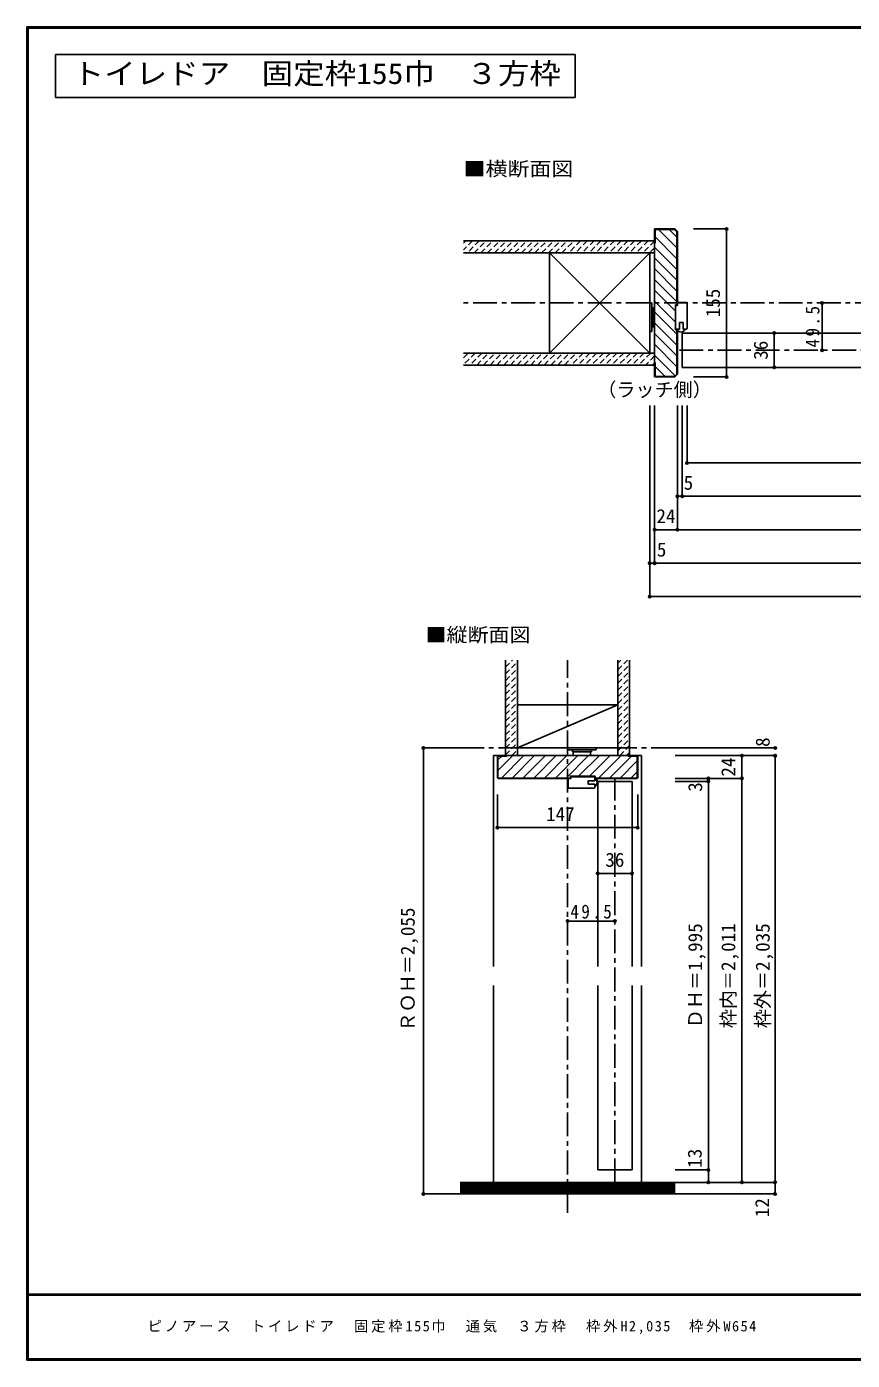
# Model space of a CAD drawing. Units: millimetres at full size, sheet at 1:5. Extents: x -973 to 977, y -718 to 696.
# Drawn here: x -973 to -109, y -701 to 696 of the extents above; entities that cross this region are included whole.
import ezdxf
from ezdxf.enums import TextEntityAlignment as Align

# ---------------------------------------------------------------- set-up
doc = ezdxf.new("R2010")
doc.units = ezdxf.units.MM
doc.header["$LTSCALE"] = 5
doc.header["$PDMODE"] = 32
doc.header["$PDSIZE"] = 2.5
doc.linetypes.add('CHAIN1', pattern=[8, 5, -1, 1, -1])
doc.linetypes.add('DASHED1', pattern=[1.8, 1.2, -0.6])
for name, color, linetype in [('0-0_補助線', 7, 'Continuous'), ('0-1_通り芯', 4, 'CHAIN1'), ('0-3_仕上げ', 2, 'Continuous'), ('0-4_枠', 3, 'Continuous'), ('0-6_扉', 6, 'Continuous'), ('0-7_金物', 7, 'Continuous'), ('0-8_戸当り', 3, 'Continuous'), ('0-A_文字', 3, 'Continuous'), ('0-B_寸法', 7, 'Continuous'), ('0-C_ハッチ', 4, 'DASHED1'), ('F-1_枠', 6, 'Continuous'), ('F-A_文字', 7, 'Continuous')]:
    doc.layers.add(name, color=color, linetype=linetype)
doc.styles.add('ＭＳ ゴシック', font='')
doc.styles.get('ＭＳ ゴシック').set_extended_font_data('MS Gothic')

# ---------------------------------------------------------------- blocks, each defined once
blk = doc.blocks.new('04')
at = {"layer": '0-0_補助線'}
for p, q in [((-6.847, 15.914), (-6.847, -10.086)), ((-5.847, 16.914), (3.153, 16.914)), ((4.953, -11.086), (4.953, 13.914)), ((-5.847, -11.086), (-2.747, -11.086)), ((-2.747, -4.086), (-2.747, -11.086)), ((4.953, -11.086), (0.653, -11.086))]:
    blk.add_line(p, q, dxfattribs=at)
for points in [[(4.953, 13.914), (3.153, 13.914), (3.153, 16.914)], [(-2.747, -4.086), (0.653, -4.086), (0.653, -11.086)]]:
    blk.add_lwpolyline(points, dxfattribs=at)
for centre, radius, start, end in [((-5.847, 15.914), 1, 90, 180), ((-5.847, -10.086), 1, 180, 270), ((-0.812, -9.605), 4.487, 199.27145, 340.72856), ((-0.812, -9.605), 3.887, 202.39487, 337.60513)]:
    blk.add_arc(centre, radius, start, end, dxfattribs=at)

msp = doc.modelspace()

# ---------------------------------------------------------------- linework, layer by layer
at = {"layer": '0-0_補助線'}
for p, q in [((-320.823, 406.5), (-318.823, 406.5)), ((-320.823, 406.5), (-320.823, 376.5)), ((-318.823, 406.5), (-318.823, 376.5)), ((-318.823, 401.5), (-316.823, 401.5)), ((-316.823, 401.5), (-316.823, 381.5)), ((-316.823, 400.5), (-315.847, 400.5)), ((-318.823, 381.5), (-316.823, 381.5)), ((-316.823, 382.5), (-315.847, 382.5)), ((-320.823, 376.5), (-318.823, 376.5))]:
    msp.add_line(p, q, dxfattribs=at)
at = {"layer": '0-0_補助線', "color": 3}
msp.add_line((-377.91, -91.5), (-377.91, -89.233), dxfattribs=at)
msp.add_lwpolyline([(-377.91, -89.233), (-403.91, -89.233), (-403.91, -91.5)], dxfattribs=at)
at = {"layer": '0-1_通り芯'}
for p, q in [((519.153, 406.5), (-515.847, 406.5)), ((295.153, 357), (-291.847, 357)), ((-406.905, -546.245), (-406.905, 32.5)), ((-519.405, -59.5), (-292.048, -59.5)), ((-357.405, -514.5), (-357.405, -91.5)), ((-519.405, -526.5), (-294.405, -526.5))]:
    msp.add_line(p, q, dxfattribs=at)
at = {"layer": '0-3_仕上げ'}
for p, q in [((-315.847, 471.5), (-515.847, 471.5)), ((-315.847, 459), (-515.847, 459)), ((-315.847, 354), (-515.847, 354)), ((-315.847, 341.5), (-515.847, 341.5)), ((-471.905, -67.5), (-471.905, 32.5)), ((-459.405, -67.5), (-459.405, 32.5)), ((-354.405, -67.5), (-354.405, 32.5)), ((-341.905, -67.5), (-341.905, 32.5)), ((-294.405, -514.5), (-519.405, -514.5)), ((-294.405, -526.5), (-519.405, -526.5))]:
    msp.add_line(p, q, dxfattribs=at)
at = {"layer": '0-3_仕上げ', "color": 7}
for p, q in [((-425.823, 354), (-320.823, 459)), ((-320.823, 354), (-425.823, 459)), ((-459.405, -59.5), (-354.405, -14.5)), ((-294.405, -516), (-519.405, -516)), ((-294.405, -517.5), (-519.405, -517.5)), ((-294.405, -519), (-519.405, -519)), ((-294.405, -520.5), (-519.405, -520.5)), ((-294.405, -522), (-519.405, -522)), ((-294.405, -523.5), (-519.405, -523.5)), ((-294.405, -525), (-519.405, -525))]:
    msp.add_line(p, q, dxfattribs=at)
at = {"layer": '0-3_仕上げ', "color": 3}
for p, q in [((-425.823, 459), (-425.823, 354)), ((-320.823, 459), (-320.823, 354)), ((-459.405, -14.5), (-354.405, -14.5)), ((-459.405, -59.5), (-354.405, -59.5))]:
    msp.add_line(p, q, dxfattribs=at)
at = {"layer": '0-4_枠'}
for p, q in [((-315.847, 484), (-315.847, 329)), ((-294.675, 484), (-315.847, 484)), ((-315.347, 469), (-315.347, 483.5)), ((-294.883, 483.5), (-315.347, 483.5)), ((-294.675, 484), (-291.847, 481.172)), ((-291.847, 481.172), (-291.847, 404.5)), ((-315.347, 469), (-315.847, 469)), ((-292.347, 332.036), (-292.347, 378.5)), ((-291.847, 331.828), (-291.847, 378.5)), ((-315.347, 344), (-315.847, 344)), ((-315.347, 344), (-315.347, 329.5)), ((-294.675, 329), (-315.847, 329)), ((-294.882, 329.5), (-315.347, 329.5)), ((-294.882, 329.5), (-292.347, 332.036)), ((-294.675, 329), (-291.847, 331.828)), ((-480.405, -67.5), (-333.405, -67.5)), ((-480.405, -67.5), (-333.405, -67.5)), ((-479.905, -90.586), (-479.905, -68)), ((-470.405, -68), (-479.905, -68)), ((-470.405, -67.5), (-470.405, -68)), ((-343.405, -68), (-343.405, -67.5)), ((-343.405, -68), (-333.905, -68)), ((-333.905, -90.586), (-333.905, -68)), ((-479.491, -91), (-479.905, -90.586)), ((-479.698, -91.5), (-403.91, -91.5)), ((-479.491, -91), (-403.91, -91)), ((-334.319, -91), (-377.91, -91)), ((-334.112, -91.5), (-377.91, -91.5)), ((-334.319, -91), (-333.905, -90.586))]:
    msp.add_line(p, q, dxfattribs=at)
at = {"layer": '0-4_枠', "color": 4}
for p, q in [((-480.405, -67.5), (-484.405, -67.5)), ((-484.405, -288.25), (-484.405, -67.5)), ((-480.405, -67.5), (-484.405, -67.5)), ((-333.405, -67.5), (-329.405, -67.5)), ((-333.405, -67.5), (-329.405, -67.5)), ((-329.405, -288.25), (-329.405, -67.5)), ((-484.405, -514.5), (-484.405, -308.25)), ((-329.405, -514.5), (-329.405, -308.25))]:
    msp.add_line(p, q, dxfattribs=at)
at = {"layer": '0-4_枠'}
for points in [[(-294.883, 483.5), (-292.347, 480.964), (-292.347, 404.5)], [(-291.847, 378.5), (-293.847, 378.5), (-293.847, 404.5), (-291.847, 404.5)], [(-479.698, -91.5), (-480.405, -90.793), (-480.405, -67.5)], [(-334.112, -91.5), (-333.405, -90.793), (-333.405, -67.5)]]:
    msp.add_lwpolyline(points, dxfattribs=at)
at = {"layer": '0-6_扉'}
for p, q in [((-286.847, 339), (-286.847, 375)), ((-286.847, 375), (-6.847, 375)), ((-286.847, 339), (-6.847, 339)), ((-375.405, -94.5), (-339.405, -94.5)), ((-375.405, -94.5), (-375.405, -288.25)), ((-339.405, -94.5), (-339.405, -288.25)), ((-375.405, -308.25), (-375.405, -501.5)), ((-339.405, -308.25), (-339.405, -501.5)), ((-339.405, -501.5), (-375.405, -501.5))]:
    msp.add_line(p, q, dxfattribs=at)
at = {"layer": '0-7_金物'}
for p, q in [((-406.905, -59.5), (-406.905, -61.5)), ((-376.905, -59.5), (-406.905, -59.5)), ((-376.905, -61.5), (-406.905, -61.5)), ((-401.905, -61.5), (-401.905, -63.5)), ((-381.905, -63.5), (-401.905, -63.5)), ((-400.905, -63.5), (-400.905, -67.5)), ((-382.905, -63.5), (-382.905, -67.5)), ((-381.905, -61.5), (-381.905, -63.5)), ((-376.905, -59.5), (-376.905, -61.5))]:
    msp.add_line(p, q, dxfattribs=at)
at = {"layer": '0-8_戸当り', "color": 7}
for p, q in [((-291.847, 407), (-291.847, 404)), ((-282.847, 407), (-291.847, 407)), ((-281.847, 406), (-281.847, 380)), ((-293.847, 404), (-291.847, 404)), ((-293.847, 379), (-293.847, 404)), ((-293.847, 379), (-289.847, 379)), ((-289.847, 386), (-285.847, 386)), ((-289.847, 386), (-289.847, 379)), ((-285.847, 386), (-285.847, 379)), ((-282.847, 379), (-285.847, 379))]:
    msp.add_line(p, q, dxfattribs=at)
for centre, radius, start, end in [((-282.847, 406), 1, 0, 90), ((-288.083, 380.481), 4.487, 199.27144, 340.72855), ((-282.847, 380), 1, 270, 0)]:
    msp.add_arc(centre, radius, start, end, dxfattribs=at)
at = {"layer": '0-A_文字'}
for p, q in [((-943.333, 621.667), (-943.333, 666.667)), ((-943.333, 666.667), (-398.81, 666.667)), ((-398.81, 621.667), (-398.81, 666.667)), ((-943.333, 621.667), (-398.81, 621.667))]:
    msp.add_line(p, q, dxfattribs=at)
at = {"layer": '0-B_寸法', "color": 4}
for p, q in [((-240.425, 484), (-274.947, 484)), ((-240.425, 484), (-240.425, 329)), ((-140.425, 357), (-140.425, 406.5)), ((-190.425, 375), (-190.425, 339)), ((-240.425, 329), (-274.947, 329)), ((-320.847, 99), (-320.847, 299)), ((-315.847, 134), (-315.847, 299)), ((-291.847, 169), (-291.847, 299)), ((-286.847, 204), (-286.847, 299)), ((-281.847, 239), (-281.847, 299)), ((-281.847, 239), (235.158, 239)), ((295.153, 204), (-291.847, 204)), ((319.153, 169), (-315.847, 169)), ((-315.847, 134), (-320.847, 134)), ((319.153, 134), (-315.847, 134)), ((324.153, 99), (-320.847, 99)), ((-557.963, -59.5), (-519.405, -59.5)), ((-189.405, -59.5), (-294.405, -59.5)), ((-189.548, -67.5), (-294.405, -67.5)), ((-189.405, -67.5), (-294.405, -67.5)), ((-224.405, -67.5), (-224.405, -514.5)), ((-189.548, -67.5), (-189.548, -526.5)), ((-224.405, -91.5), (-294.405, -91.5)), ((-259.405, -94.5), (-294.405, -94.5)), ((-259.405, -91.5), (-259.405, -514.5)), ((-480.405, -142.922), (-480.405, -108.4)), ((-375.405, -190.882), (-339.405, -190.882)), ((-357.405, -240.882), (-406.905, -240.882)), ((-259.405, -501.5), (-294.405, -501.5)), ((-189.548, -514.5), (-294.405, -514.5)), ((-189.548, -526.5), (-294.405, -526.5))]:
    msp.add_line(p, q, dxfattribs=at)
for points in [[(-557.963, -59.5), (-557.963, -526.5), (-519.405, -526.5)], [(-480.405, -142.922), (-333.405, -142.922), (-333.405, -108.4)]]:
    msp.add_lwpolyline(points, dxfattribs=at)
at = {"layer": '0-B_寸法'}
for p in [(-240.425, 484), (-140.425, 406.5), (-190.425, 375), (-140.425, 357), (-190.425, 339), (-240.425, 329), (-281.847, 239), (-291.847, 204), (-286.847, 204), (-315.847, 169), (-291.847, 169), (-320.847, 134), (-315.847, 134), (-320.847, 99), (-557.963, -59.5), (-224.405, -67.5), (-189.548, -67.5), (-189.405, -59.5), (-189.405, -67.5), (-259.405, -91.5), (-259.405, -94.5), (-224.405, -91.5), (-480.405, -142.922), (-333.405, -142.922), (-375.405, -190.882), (-339.405, -190.882), (-406.905, -240.882), (-357.405, -240.882), (-259.405, -501.5), (-259.405, -514.5), (-224.405, -514.5), (-189.548, -514.5), (-557.963, -526.5), (-189.548, -526.5)]:
    msp.add_point(p, dxfattribs=at)
at = {"layer": '0-C_ハッチ', "linetype": 'Continuous'}
for p, q in [((-315.347, 475.853), (-292.347, 452.853)), ((-311.68, 483.5), (-292.347, 464.166)), ((-300.367, 483.5), (-292.347, 475.48)), ((-315.847, 465.039), (-292.347, 441.539)), ((-315.847, 453.726), (-292.347, 430.225)), ((-315.847, 442.412), (-292.347, 418.912)), ((-315.847, 431.098), (-292.347, 407.598)), ((-315.847, 419.784), (-293.847, 397.784)), ((-315.847, 408.47), (-293.847, 386.471)), ((-315.847, 397.157), (-292.347, 373.657)), ((-315.847, 385.843), (-292.347, 362.343)), ((-315.847, 374.529), (-292.347, 351.029)), ((-315.847, 363.216), (-292.347, 339.716)), ((-315.847, 351.902), (-294.164, 330.219)), ((-315.347, 340.088), (-304.759, 329.5)), ((-479.905, -83.306), (-464.099, -67.5)), ((-479.905, -71.992), (-475.913, -68)), ((-476.285, -91), (-452.785, -67.5)), ((-464.972, -91), (-441.472, -67.5)), ((-453.658, -91), (-430.158, -67.5)), ((-442.344, -91), (-418.844, -67.5)), ((-431.031, -91), (-407.53, -67.5)), ((-419.717, -91), (-396.217, -67.5)), ((-408.403, -91), (-384.903, -67.5)), ((-395.323, -89.233), (-373.589, -67.5)), ((-384.009, -89.233), (-362.275, -67.5)), ((-374.462, -91), (-350.962, -67.5)), ((-363.148, -91), (-340.148, -68)), ((-351.834, -91), (-333.905, -73.071)), ((-340.521, -91), (-333.905, -84.385))]:
    msp.add_line(p, q, dxfattribs=at)
at = {"layer": '0-C_ハッチ'}
for p, q in [((-506.444, 471.5), (-515.847, 462.097)), ((-515.847, 469.168), (-513.515, 471.5)), ((-499.373, 471.5), (-511.873, 459)), ((-504.802, 459), (-492.302, 471.5)), ((-497.731, 459), (-485.231, 471.5)), ((-490.66, 459), (-478.16, 471.5)), ((-483.589, 459), (-471.089, 471.5)), ((-476.518, 459), (-464.018, 471.5)), ((-469.447, 459), (-456.947, 471.5)), ((-462.376, 459), (-449.876, 471.5)), ((-455.305, 459), (-442.805, 471.5)), ((-448.234, 459), (-435.734, 471.5)), ((-441.162, 459), (-428.662, 471.5)), ((-434.091, 459), (-421.591, 471.5)), ((-427.02, 459), (-414.52, 471.5)), ((-419.949, 459), (-407.449, 471.5)), ((-412.878, 459), (-400.378, 471.5)), ((-393.307, 471.5), (-405.807, 459)), ((-386.236, 471.5), (-398.736, 459)), ((-379.165, 471.5), (-391.665, 459)), ((-372.094, 471.5), (-384.594, 459)), ((-365.023, 471.5), (-377.523, 459)), ((-357.952, 471.5), (-370.452, 459)), ((-350.881, 471.5), (-363.381, 459)), ((-343.81, 471.5), (-356.31, 459)), ((-336.739, 471.5), (-349.239, 459)), ((-329.668, 471.5), (-342.168, 459)), ((-322.596, 471.5), (-335.096, 459)), ((-315.847, 471.178), (-328.025, 459)), ((-315.847, 464.107), (-320.954, 459)), ((-503.736, 354), (-515.847, 341.889)), ((-515.847, 348.96), (-510.807, 354)), ((-496.665, 354), (-509.165, 341.5)), ((-502.094, 341.5), (-489.594, 354)), ((-495.023, 341.5), (-482.523, 354)), ((-487.952, 341.5), (-475.452, 354)), ((-480.881, 341.5), (-468.381, 354)), ((-473.81, 341.5), (-461.31, 354)), ((-466.739, 341.5), (-454.239, 354)), ((-459.668, 341.5), (-447.168, 354)), ((-452.596, 341.5), (-440.096, 354)), ((-445.525, 341.5), (-433.025, 354)), ((-438.454, 341.5), (-425.954, 354)), ((-431.383, 341.5), (-418.883, 354)), ((-424.312, 341.5), (-411.812, 354)), ((-417.241, 341.5), (-404.741, 354)), ((-410.17, 341.5), (-397.67, 354)), ((-390.599, 354), (-403.099, 341.5)), ((-383.528, 354), (-396.028, 341.5)), ((-376.457, 354), (-388.957, 341.5)), ((-369.386, 354), (-381.886, 341.5)), ((-362.315, 354), (-374.815, 341.5)), ((-355.244, 354), (-367.744, 341.5)), ((-348.173, 354), (-360.673, 341.5)), ((-341.101, 354), (-353.601, 341.5)), ((-334.03, 354), (-346.53, 341.5)), ((-326.959, 354), (-339.459, 341.5)), ((-319.888, 354), (-332.388, 341.5)), ((-315.847, 350.97), (-325.317, 341.5)), ((-315.847, 343.899), (-318.246, 341.5)), ((-471.905, 32.102), (-471.507, 32.5)), ((-471.905, 25.031), (-464.436, 32.5)), ((-471.905, 17.96), (-459.405, 30.46)), ((-354.405, 22.323), (-344.228, 32.5)), ((-354.405, 29.394), (-351.299, 32.5)), ((-471.905, 10.889), (-459.405, 23.389)), ((-471.905, 3.818), (-459.405, 16.318)), ((-354.405, 15.252), (-341.905, 27.752)), ((-354.405, 8.181), (-341.905, 20.681)), ((-471.905, -3.253), (-459.405, 9.247)), ((-471.905, -10.324), (-459.405, 2.176)), ((-354.405, 1.11), (-341.905, 13.61)), ((-354.405, -5.961), (-341.905, 6.539)), ((-471.905, -17.395), (-459.405, -4.895)), ((-471.905, -24.466), (-459.405, -11.966)), ((-354.405, -13.032), (-341.905, -0.532)), ((-354.405, -20.103), (-341.905, -7.603)), ((-471.905, -31.537), (-459.405, -19.037)), ((-471.905, -38.608), (-459.405, -26.108)), ((-354.405, -27.174), (-341.905, -14.674)), ((-354.405, -34.246), (-341.905, -21.746)), ((-471.905, -45.679), (-459.405, -33.179)), ((-471.905, -52.751), (-459.405, -40.251)), ((-354.405, -41.317), (-341.905, -28.817)), ((-354.405, -48.388), (-341.905, -35.888)), ((-471.905, -59.822), (-459.405, -47.322)), ((-471.905, -66.893), (-459.405, -54.393)), ((-354.405, -55.459), (-341.905, -42.959)), ((-354.405, -62.53), (-341.905, -50.03)), ((-465.441, -67.5), (-459.405, -61.464)), ((-352.304, -67.5), (-341.905, -57.101)), ((-345.233, -67.5), (-341.905, -64.172))]:
    msp.add_line(p, q, dxfattribs=at)
at = {"layer": 'F-1_枠'}
for p, q in [((-973.347, 695.833), (-973.347, -700.833)), ((-973.347, 695.833), (976.653, 695.833)), ((-973.347, 695), (976.653, 695)), ((-973.347, 694.167), (976.653, 694.167)), ((-972.514, 695.833), (-972.514, -700.833)), ((-971.68, 695.833), (-971.68, -700.833)), ((976.653, -631.667), (-973.347, -631.667)), ((976.653, -632.5), (-973.347, -632.5)), ((976.653, -699.167), (-973.347, -699.167)), ((976.653, -700), (-973.347, -700)), ((976.653, -700.833), (-973.347, -700.833))]:
    msp.add_line(p, q, dxfattribs=at)

# ---------------------------------------------------------------- block references
at = {"layer": '0-0_補助線', "rotation": 90}
msp.add_blockref('04', (-389.496, -94.653), dxfattribs=at)

# ---------------------------------------------------------------- texts
at = {"layer": '0-A_文字', "style": 'ＭＳ ゴシック', "width": 1.1}
msp.add_text('トイレドア\u3000固定枠155巾\u3000３方枠', height=21.99, dxfattribs=at).set_placement((-925.208, 629.167), align=Align.BOTTOM_LEFT)
at = {"layer": '0-A_文字', "color": 7, "style": 'ＭＳ ゴシック'}
for s, width, p in [('■横断面図', 1.15, (-515.847, 535.24)), ('■縦断面図', 1.1, (-555.663, 47.256))]:
    msp.add_text(s, height=14.66, dxfattribs=dict(at, width=width)).set_placement(p, align=Align.BOTTOM_LEFT)
msp.add_text('（ラッチ側）', height=14.66, dxfattribs=at).set_placement((-375.847, 304), align=Align.BOTTOM_LEFT)
at = {"layer": '0-B_寸法', "style": 'ＭＳ ゴシック'}
for s, p in [('155', (-242.925, 391.5)), ('36', (-192.925, 347)), ('8', (-190.889, -58.45)), ('24', (-226.905, -89.5)), ('3', (-261.568, -105.385)), ('ＲＯＨ＝2,055', (-562.604, -356.5)), ('ＤＨ＝1,995', (-261.585, -353)), ('枠内＝2,011', (-226.905, -353)), ('枠外＝2,035', (-190.891, -353)), ('13', (-262.114, -499.215)), ('12', (-191.464, -550.99))]:
    msp.add_text(s, height=14.66, rotation=90, dxfattribs=at).set_placement(p, align=Align.BOTTOM_LEFT)
for s, p in [('5', (-285.361, 206.5)), ('24', (-313.847, 171.5)), ('5', (-313.407, 136.5)), ('147', (-429.405, -140.422)), ('36', (-367.405, -188.382))]:
    msp.add_text(s, height=14.66, dxfattribs=at).set_placement(p, align=Align.BOTTOM_LEFT)
at = {"layer": '0-B_寸法', "insert": (-142.925, 359.875), "char_height": 14.66, "attachment_point": 7, "rotation": 90, "style": 'ＭＳ ゴシック'}
msp.add_mtext('\\T1.28;\\W0.9;49.5', dxfattribs=at)
at = {"layer": '0-B_寸法', "insert": (-404.03, -238.382), "char_height": 14.66, "attachment_point": 7, "style": 'ＭＳ ゴシック'}
msp.add_mtext('\\T1.28;\\W0.9;49.5', dxfattribs=at)
at = {"layer": 'F-A_文字', "insert": (-846.68, -673.333), "char_height": 11, "attachment_point": 7, "style": 'ＭＳ ゴシック'}
msp.add_mtext('\\T1.2;ピノアース\u3000トイレドア\u3000固定枠155巾\u3000通気\u3000３方枠\u3000枠外H2,035\u3000枠外W654', dxfattribs=at)

doc.saveas('drawing.dxf')
